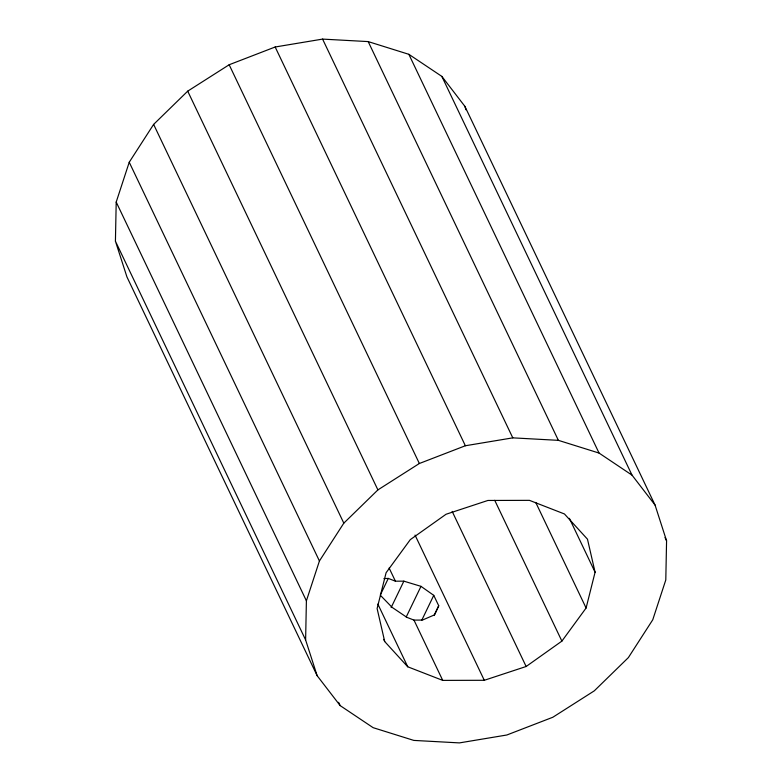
<?xml version="1.0" encoding="UTF-8"?>
<svg xmlns="http://www.w3.org/2000/svg" width="782" height="782" viewBox="0 0 782 782"><rect width="100%" height="100%" fill="white"/><g stroke="black" fill="none" stroke-linecap="round" stroke-linejoin="round"><path stroke-width="1.17" d="M115.423 241.188L116.205 202.059L129.235 162.236L153.624 124.406L187.709 91.152L229.165 64.75L275.166 46.998L322.585 39.1L368.185 41.593L408.859 54.32L441.84 76.392L464.87 106.323L655.062 505.074L666.577 540.812L665.795 579.941L652.765 619.764L628.376 657.594L594.291 690.848L552.835 717.25L506.834 735.002L459.415 742.9L413.815 740.407L373.141 727.68L340.16 705.608L317.13 675.677L126.938 276.926L115.423 241.188L305.615 639.93L317.13 675.677M305.615 639.93L306.397 600.811L319.427 560.977L343.816 523.148L377.902 489.903L419.357 463.501L465.368 445.75L512.787 437.852L558.377 440.344L599.051 453.061L632.032 475.143L655.062 505.074M586.099 608.015L595.082 572.219L587.478 539.189L564.438 513.96L529.463 500.353L487.9 500.46L446.053 514.253L410.306 539.629L386.093 572.737L377.11 608.533L384.715 641.553L407.754 666.792L442.729 680.389L484.293 680.291L526.139 666.499L561.887 641.113L586.099 608.015L535.729 502.415M383.923 578.602L388.292 578.416L395.409 581.182L403.864 581.163L420.99 586.344L433.756 595.346L438.731 605.776L434.577 614.828L422.427 620.077L413.971 620.097L406.855 617.33L392.056 607.331L380.629 595.532M380.345 594.916L388.292 578.416M391.147 607.555L403.864 581.163M406.22 616.988L420.99 586.344M421.742 620.273L433.756 595.346M434.03 615.532L438.731 605.776M665.003 537.508L666.577 540.812M441.84 76.392L632.032 475.143M408.859 54.32L599.051 453.061M368.185 41.593L558.377 440.344M569.374 518.319L595.082 572.219M322.585 39.1L512.787 437.852M494.732 500.314L561.887 641.113M275.166 46.998L465.368 445.75M452.162 511.399L526.139 666.499M229.165 64.75L419.357 463.501M415.037 535.093L484.293 680.291M187.709 91.152L377.902 489.903M389.133 568.025L395.409 581.182M413.971 620.097L442.729 680.389M153.624 124.406L343.816 523.148M377.853 604.095L407.754 666.792M383.669 639.353L384.715 641.553M129.235 162.236L319.427 560.977M116.205 202.059L306.397 600.811M338.586 702.304L340.16 705.608M464.87 106.323L465.984 109.783"/></g></svg>
